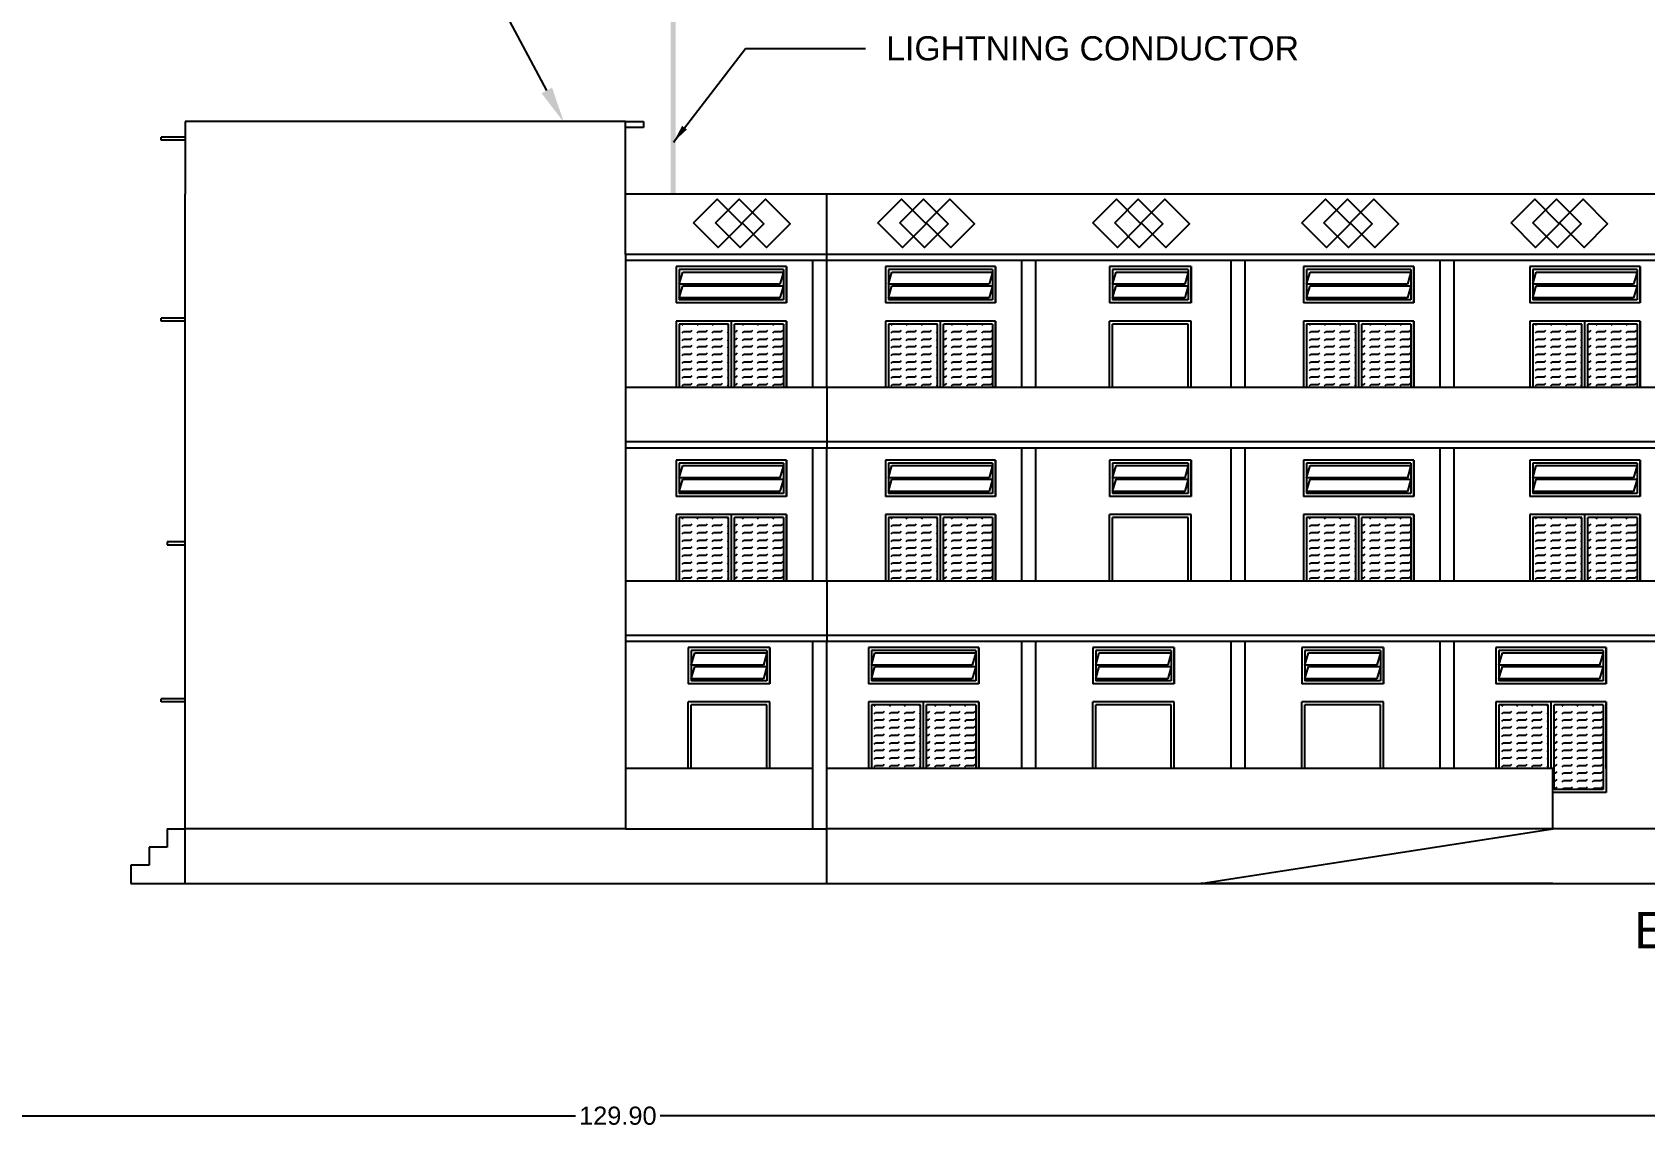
# Model space of a CAD drawing. Header units: metres. Extents: x 729 to 1050, y -308 to -82.
# Drawn here: x 784.84 to 811.51, y -161.33 to -143.21 of the extents above; entities that cross this region are included whole.
import ezdxf
from ezdxf import colors
from ezdxf.entities.mleader import LeaderData, LeaderLine
from ezdxf.math import Vec2, Vec3

# ---------------------------------------------------------------- set-up
doc = ezdxf.new("R2010")
doc.units = ezdxf.units.M
doc.header["$MEASUREMENT"] = 0
doc.layers.add('jo', color=3, linetype='Continuous')
doc.styles.get("Standard").update_dxf_attribs({"font": 'arial.ttf'})
doc.dimstyles.get("Standard").update_dxf_attribs({"dimtxt": 0.3, "dimasz": 0.18, "dimexe": 0.18, "dimexo": 0.0625, "dimgap": 0.09, "dimtad": 0, "dimtoh": 1, "dimzin": 0, "dimdsep": 46, "dimtxsty": 'Standard', "dimblk": 'OBLIQUE', "dimcen": 0.09, "dimse1": 1, "dimse2": 1, "dimclrd": 1, "dimclrt": 3, "dimadec": 0, "dimazin": 0, "dimtfac": 1, "dimtofl": 0, "dimtmove": 0, "dimatfit": 3, "dimfxl": 0, "dimtolj": 1, "dimtzin": 0, "dimarcsym": 0})
pattern_1 = [(0, (761.16783, -228.46246), (0, 0.125), [0.125, -0.125]), (45, (761.29283, -228.46246), (0, 0.125), [0.03125, -0.1142767, 0.03125, -0.1767767])]
pattern_2 = [(0, (750.78783, -228.46246), (0, 0.125), [0.125, -0.125]), (45, (750.91283, -228.46246), (0, 0.125), [0.03125, -0.1142767, 0.03125, -0.1767767])]
pattern_3 = [(0, (751.06783, -222.16246), (0, 0.125), [0.125, -0.125]), (45, (751.19283, -222.16246), (0, 0.125), [0.03125, -0.1142767, 0.03125, -0.1767767])]
pattern_4 = [(0, (757.98783, -222.16246), (0, 0.125), [0.125, -0.125]), (45, (758.11283, -222.16246), (0, 0.125), [0.03125, -0.1142767, 0.03125, -0.1767767])]
pattern_5 = [(0, (761.72783, -222.16246), (0, 0.125), [0.125, -0.125]), (45, (761.85283, -222.16246), (0, 0.125), [0.03125, -0.1142767, 0.03125, -0.1767767])]
pattern_6 = [(0, (751.06783, -225.36246), (0, 0.125), [0.125, -0.125]), (45, (751.19283, -225.36246), (0, 0.125), [0.03125, -0.1142767, 0.03125, -0.1767767])]
pattern_7 = [(0, (757.98783, -225.36246), (0, 0.125), [0.125, -0.125]), (45, (758.11283, -225.36246), (0, 0.125), [0.03125, -0.1142767, 0.03125, -0.1767767])]
pattern_8 = [(0, (761.72783, -225.36246), (0, 0.125), [0.125, -0.125]), (45, (761.85283, -225.36246), (0, 0.125), [0.03125, -0.1142767, 0.03125, -0.1767767])]
pattern_9 = [(0, (747.60783, -225.36246), (0, 0.125), [0.125, -0.125]), (45, (747.73283, -225.36246), (0, 0.125), [0.03125, -0.1142767, 0.03125, -0.1767767])]
pattern_10 = [(0, (747.60783, -222.16246), (0, 0.125), [0.125, -0.125]), (45, (747.73283, -222.16246), (0, 0.125), [0.03125, -0.1142767, 0.03125, -0.1767767])]

# ---------------------------------------------------------------- blocks, each defined once
blk = doc.blocks.new('_Oblique')
at = {"color": 0, "linetype": 'ByBlock', "lineweight": -2}
blk.add_line((-0.5, -0.5), (0.5, 0.5), dxfattribs=at)
blk = doc.blocks.new('*D241')
at = {"color": 1, "lineweight": -2}
for p, q in [((729.574, -161.134), (793.826, -161.134)), ((859.474, -161.134), (795.222, -161.134))]:
    blk.add_line(p, q, dxfattribs=at)
at = {"layer": 'Defpoints', "color": 0}
for p in [(729.574, -159.976), (859.474, -159.976), (729.574, -161.134)]:
    blk.add_point(p, dxfattribs=at)
at = {"color": 1, "lineweight": -2, "xscale": 0.18, "yscale": 0.18, "zscale": 0.18, "rotation": 180}
blk.add_blockref('_Oblique', (729.574, -161.134), dxfattribs=at)
at = {"color": 1, "lineweight": -2, "xscale": 0.18, "yscale": 0.18, "zscale": 0.18}
blk.add_blockref('_Oblique', (859.474, -161.134), dxfattribs=at)
at = {"color": 3, "insert": (794.524, -161.134), "char_height": 0.3, "attachment_point": 5}
blk.add_mtext('\\A1;129.90', dxfattribs=at)

msp = doc.modelspace()

# ---------------------------------------------------------------- hatches: boundary and pattern name
msp.add_hatch(color=7).paths.add_polyline_path([(795.48, -142.566), (795.399, -142.566), (795.399, -145.889), (795.48, -145.889)])
h = msp.add_hatch()
h.set_pattern_fill('FLEX', color=256, scale=0.5, style=0)
h.set_pattern_definition(pattern_10)
h.paths.add_polyline_path([(795.539, -149.089), (796.352, -149.089), (796.352, -148.039), (795.539, -148.039)])
h = msp.add_hatch()
h.set_pattern_fill('FLEX', color=256, scale=0.5, style=0)
h.set_pattern_definition(pattern_10)
h.paths.add_polyline_path([(796.452, -149.089), (797.264, -149.089), (797.264, -148.039), (796.452, -148.039)])
h = msp.add_hatch()
h.set_pattern_fill('FLEX', color=256, scale=0.5, style=0)
h.set_pattern_definition(pattern_3)
h.paths.add_polyline_path([(798.999, -149.089), (799.812, -149.089), (799.812, -148.039), (798.999, -148.039)])
h = msp.add_hatch()
h.set_pattern_fill('FLEX', color=256, scale=0.5, style=0)
h.set_pattern_definition(pattern_3)
h.paths.add_polyline_path([(799.912, -149.089), (800.724, -149.089), (800.724, -148.039), (799.912, -148.039)])
h = msp.add_hatch()
h.set_pattern_fill('FLEX', color=256, scale=0.5, style=0)
h.set_pattern_definition(pattern_4)
h.paths.add_polyline_path([(805.919, -149.089), (806.732, -149.089), (806.732, -148.039), (805.919, -148.039)])
h = msp.add_hatch()
h.set_pattern_fill('FLEX', color=256, scale=0.5, style=0)
h.set_pattern_definition(pattern_4)
h.paths.add_polyline_path([(806.832, -149.089), (807.644, -149.089), (807.644, -148.039), (806.832, -148.039)])
h = msp.add_hatch()
h.set_pattern_fill('FLEX', color=256, scale=0.5, style=0)
h.set_pattern_definition(pattern_5)
h.paths.add_polyline_path([(809.659, -149.089), (810.472, -149.089), (810.472, -148.039), (809.659, -148.039)])
h = msp.add_hatch()
h.set_pattern_fill('FLEX', color=256, scale=0.5, style=0)
h.set_pattern_definition(pattern_5)
h.paths.add_polyline_path([(810.572, -149.089), (811.384, -149.089), (811.384, -148.039), (810.572, -148.039)])
h = msp.add_hatch()
h.set_pattern_fill('FLEX', color=256, scale=0.5, style=0)
h.set_pattern_definition(pattern_9)
h.paths.add_polyline_path([(795.539, -152.289), (796.352, -152.289), (796.352, -151.239), (795.539, -151.239)])
h = msp.add_hatch()
h.set_pattern_fill('FLEX', color=256, scale=0.5, style=0)
h.set_pattern_definition(pattern_9)
h.paths.add_polyline_path([(796.452, -152.289), (797.264, -152.289), (797.264, -151.239), (796.452, -151.239)])
h = msp.add_hatch()
h.set_pattern_fill('FLEX', color=256, scale=0.5, style=0)
h.set_pattern_definition(pattern_6)
h.paths.add_polyline_path([(798.999, -152.289), (799.812, -152.289), (799.812, -151.239), (798.999, -151.239)])
h = msp.add_hatch()
h.set_pattern_fill('FLEX', color=256, scale=0.5, style=0)
h.set_pattern_definition(pattern_6)
h.paths.add_polyline_path([(799.912, -152.289), (800.724, -152.289), (800.724, -151.239), (799.912, -151.239)])
h = msp.add_hatch()
h.set_pattern_fill('FLEX', color=256, scale=0.5, style=0)
h.set_pattern_definition(pattern_7)
h.paths.add_polyline_path([(805.919, -152.289), (806.732, -152.289), (806.732, -151.239), (805.919, -151.239)])
h = msp.add_hatch()
h.set_pattern_fill('FLEX', color=256, scale=0.5, style=0)
h.set_pattern_definition(pattern_7)
h.paths.add_polyline_path([(806.832, -152.289), (807.644, -152.289), (807.644, -151.239), (806.832, -151.239)])
h = msp.add_hatch()
h.set_pattern_fill('FLEX', color=256, scale=0.5, style=0)
h.set_pattern_definition(pattern_8)
h.paths.add_polyline_path([(809.659, -152.289), (810.472, -152.289), (810.472, -151.239), (809.659, -151.239)])
h = msp.add_hatch()
h.set_pattern_fill('FLEX', color=256, scale=0.5, style=0)
h.set_pattern_definition(pattern_8)
h.paths.add_polyline_path([(810.572, -152.289), (811.384, -152.289), (811.384, -151.239), (810.572, -151.239)])
h = msp.add_hatch()
h.set_pattern_fill('FLEX', color=256, scale=0.5, style=0)
h.set_pattern_definition(pattern_2)
h.paths.add_polyline_path([(798.719, -155.389), (799.532, -155.389), (799.532, -154.339), (798.719, -154.339)])
h = msp.add_hatch()
h.set_pattern_fill('FLEX', color=256, scale=0.5, style=0)
h.set_pattern_definition(pattern_2)
h.paths.add_polyline_path([(799.632, -155.389), (800.444, -155.389), (800.444, -154.339), (799.632, -154.339)])
h = msp.add_hatch()
h.set_pattern_fill('FLEX', color=256, scale=0.5, style=0)
h.set_pattern_definition(pattern_1)
h.paths.add_polyline_path([(809.099, -155.389), (809.912, -155.389), (809.912, -154.339), (809.099, -154.339)])
h = msp.add_hatch()
h.set_pattern_fill('FLEX', color=256, scale=0.5, style=0)
h.set_pattern_definition(pattern_1)
h.paths.add_polyline_path([(810.012, -155.389), (810.824, -155.389), (810.824, -154.339), (810.012, -154.339)])
h = msp.add_hatch()
h.set_pattern_fill('FLEX', color=256, scale=0.5, style=0)
h.set_pattern_definition(pattern_1)
h.paths.add_polyline_path([(810.824, -155.739), (810.824, -154.339), (810.012, -154.339), (810.012, -155.739)])

# ---------------------------------------------------------------- linework, layer by layer
for p, q in [((794.649, -144.689), (787.369, -144.689)), ((787.369, -144.689), (787.369, -145.889)), ((794.649, -146.889), (794.649, -144.689)), ((794.649, -144.689), (794.949, -144.689)), ((794.949, -144.789), (794.649, -144.789)), ((794.949, -144.689), (794.949, -144.789)), ((787.369, -144.949), (786.969, -144.949)), ((786.969, -144.999), (786.969, -144.949)), ((787.369, -144.999), (786.969, -144.999)), ((787.369, -157.289), (787.369, -145.889)), ((830.569, -145.889), (794.649, -145.889)), ((797.979, -146.989), (797.979, -145.889)), ((830.569, -146.889), (794.649, -146.889)), ((794.649, -146.889), (794.649, -153.289)), ((830.569, -146.989), (794.649, -146.989)), ((797.314, -147.089), (795.489, -147.089)), ((795.489, -147.089), (795.489, -147.689)), ((797.314, -147.089), (795.489, -147.089)), ((795.489, -147.089), (795.489, -147.689)), ((797.314, -147.089), (795.489, -147.089)), ((797.314, -147.089), (795.514, -147.089)), ((795.539, -147.139), (795.539, -147.639)), ((797.264, -147.139), (795.539, -147.139)), ((795.539, -147.38), (795.598, -147.178)), ((795.598, -147.178), (797.264, -147.178)), ((797.264, -147.139), (796.452, -147.139)), ((797.264, -147.178), (797.206, -147.38)), ((797.264, -147.139), (797.264, -147.639)), ((797.314, -147.689), (797.314, -147.089)), ((797.314, -147.689), (797.314, -147.089)), ((797.314, -147.089), (797.314, -147.689)), ((797.314, -147.089), (797.314, -147.689)), ((797.749, -149.089), (797.749, -146.989)), ((797.979, -149.089), (797.979, -146.989)), ((800.774, -147.089), (798.949, -147.089)), ((798.949, -147.089), (798.949, -147.689)), ((800.774, -147.089), (798.949, -147.089)), ((798.949, -147.089), (798.949, -147.689)), ((800.774, -147.089), (798.949, -147.089)), ((800.774, -147.089), (798.974, -147.089)), ((798.999, -147.139), (798.999, -147.639)), ((800.724, -147.139), (798.999, -147.139)), ((798.999, -147.38), (799.058, -147.178)), ((799.058, -147.178), (800.724, -147.178)), ((800.724, -147.139), (799.912, -147.139)), ((800.724, -147.178), (800.666, -147.38)), ((800.724, -147.139), (800.724, -147.639)), ((800.774, -147.689), (800.774, -147.089)), ((800.774, -147.689), (800.774, -147.089)), ((800.774, -147.089), (800.774, -147.689)), ((800.774, -147.089), (800.774, -147.689)), ((801.209, -149.089), (801.209, -146.989)), ((801.439, -149.089), (801.439, -146.989)), ((804.009, -147.089), (802.659, -147.089)), ((804.009, -147.089), (802.659, -147.089)), ((802.659, -147.089), (802.659, -147.689)), ((804.009, -147.089), (802.659, -147.089)), ((802.659, -147.089), (802.659, -147.689)), ((804.009, -147.089), (802.659, -147.089)), ((802.709, -147.139), (802.709, -147.639)), ((803.959, -147.139), (802.709, -147.139)), ((802.709, -147.38), (802.768, -147.178)), ((802.768, -147.178), (803.959, -147.178)), ((803.959, -147.139), (803.147, -147.139)), ((803.959, -147.178), (803.901, -147.38)), ((803.959, -147.139), (803.959, -147.639)), ((804.009, -147.689), (804.009, -147.089)), ((804.009, -147.689), (804.009, -147.089)), ((804.009, -147.089), (804.009, -147.689)), ((804.009, -147.089), (804.009, -147.689)), ((804.669, -149.089), (804.669, -146.989)), ((804.899, -149.089), (804.899, -146.989)), ((807.694, -147.089), (805.869, -147.089)), ((805.869, -147.089), (805.869, -147.689)), ((807.694, -147.089), (805.869, -147.089)), ((805.869, -147.089), (805.869, -147.689)), ((807.694, -147.089), (805.869, -147.089)), ((807.694, -147.089), (805.894, -147.089)), ((805.919, -147.139), (805.919, -147.639)), ((807.644, -147.139), (805.919, -147.139)), ((805.919, -147.38), (805.978, -147.178)), ((805.978, -147.178), (807.644, -147.178)), ((807.644, -147.139), (806.832, -147.139)), ((807.644, -147.178), (807.586, -147.38)), ((807.644, -147.139), (807.644, -147.639)), ((807.694, -147.689), (807.694, -147.089)), ((807.694, -147.689), (807.694, -147.089)), ((807.694, -147.089), (807.694, -147.689)), ((807.694, -147.089), (807.694, -147.689)), ((808.129, -149.089), (808.129, -146.989)), ((808.359, -149.089), (808.359, -146.989)), ((811.434, -147.089), (809.609, -147.089)), ((809.609, -147.089), (809.609, -147.689)), ((811.434, -147.089), (809.609, -147.089)), ((809.609, -147.089), (809.609, -147.689)), ((811.434, -147.089), (809.609, -147.089)), ((811.434, -147.089), (809.634, -147.089)), ((809.659, -147.139), (809.659, -147.639)), ((811.384, -147.139), (809.659, -147.139)), ((809.659, -147.38), (809.718, -147.178)), ((809.718, -147.178), (811.384, -147.178)), ((811.384, -147.139), (810.572, -147.139)), ((811.384, -147.178), (811.326, -147.38)), ((811.384, -147.139), (811.384, -147.639)), ((811.434, -147.689), (811.434, -147.089)), ((811.434, -147.689), (811.434, -147.089)), ((811.434, -147.089), (811.434, -147.689)), ((811.434, -147.089), (811.434, -147.689)), ((797.206, -147.38), (795.539, -147.38)), ((795.539, -147.606), (795.598, -147.404)), ((795.598, -147.404), (797.264, -147.404)), ((797.264, -147.404), (797.206, -147.606)), ((800.666, -147.38), (798.999, -147.38)), ((798.999, -147.606), (799.058, -147.404)), ((799.058, -147.404), (800.724, -147.404)), ((800.724, -147.404), (800.666, -147.606)), ((803.901, -147.38), (802.709, -147.38)), ((802.709, -147.606), (802.768, -147.404)), ((802.768, -147.404), (803.959, -147.404)), ((803.959, -147.404), (803.901, -147.606)), ((807.586, -147.38), (805.919, -147.38)), ((805.919, -147.606), (805.978, -147.404)), ((805.978, -147.404), (807.644, -147.404)), ((807.644, -147.404), (807.586, -147.606)), ((811.326, -147.38), (809.659, -147.38)), ((809.659, -147.606), (809.718, -147.404)), ((809.718, -147.404), (811.384, -147.404)), ((811.384, -147.404), (811.326, -147.606)), ((797.314, -147.689), (795.489, -147.689)), ((797.206, -147.606), (795.539, -147.606)), ((797.264, -147.639), (795.539, -147.639)), ((800.774, -147.689), (798.949, -147.689)), ((800.666, -147.606), (798.999, -147.606)), ((800.724, -147.639), (798.999, -147.639)), ((804.009, -147.689), (802.659, -147.689)), ((803.901, -147.606), (802.709, -147.606)), ((803.959, -147.639), (802.709, -147.639)), ((807.694, -147.689), (805.869, -147.689)), ((807.586, -147.606), (805.919, -147.606)), ((807.644, -147.639), (805.919, -147.639)), ((811.434, -147.689), (809.609, -147.689)), ((811.326, -147.606), (809.659, -147.606)), ((811.384, -147.639), (809.659, -147.639)), ((787.369, -147.939), (786.969, -147.939)), ((786.969, -147.989), (786.969, -147.939)), ((787.369, -147.989), (786.969, -147.989)), ((795.489, -147.989), (795.489, -149.089)), ((797.314, -147.989), (795.489, -147.989)), ((795.489, -147.989), (795.489, -149.089)), ((797.314, -147.989), (795.489, -147.989)), ((797.314, -147.989), (795.514, -147.989)), ((795.539, -148.039), (795.539, -149.089)), ((796.352, -148.039), (795.539, -148.039)), ((796.352, -149.089), (796.352, -148.039)), ((796.402, -149.089), (796.402, -147.989)), ((797.264, -148.039), (796.452, -148.039)), ((796.452, -149.089), (796.452, -148.039)), ((797.264, -148.039), (797.264, -149.089)), ((797.314, -149.089), (797.314, -147.989)), ((797.314, -147.989), (797.314, -149.089)), ((797.314, -147.989), (797.314, -149.089)), ((798.949, -147.989), (798.949, -149.089)), ((800.774, -147.989), (798.949, -147.989)), ((798.949, -147.989), (798.949, -149.089)), ((800.774, -147.989), (798.949, -147.989)), ((800.774, -147.989), (798.974, -147.989)), ((798.999, -148.039), (798.999, -149.089)), ((799.812, -148.039), (798.999, -148.039)), ((799.812, -149.089), (799.812, -148.039)), ((799.862, -149.089), (799.862, -147.989)), ((800.724, -148.039), (799.912, -148.039)), ((799.912, -149.089), (799.912, -148.039)), ((800.724, -148.039), (800.724, -149.089)), ((800.774, -149.089), (800.774, -147.989)), ((800.774, -147.989), (800.774, -149.089)), ((800.774, -147.989), (800.774, -149.089)), ((802.659, -149.089), (802.659, -147.989)), ((804.009, -147.989), (802.659, -147.989)), ((802.709, -149.089), (802.709, -148.039)), ((803.959, -148.039), (802.709, -148.039)), ((803.959, -149.089), (803.959, -148.039)), ((804.009, -149.089), (804.009, -147.989)), ((805.869, -147.989), (805.869, -149.089)), ((807.694, -147.989), (805.869, -147.989)), ((805.869, -147.989), (805.869, -149.089)), ((807.694, -147.989), (805.869, -147.989)), ((807.694, -147.989), (805.894, -147.989)), ((805.919, -148.039), (805.919, -149.089)), ((806.732, -148.039), (805.919, -148.039)), ((806.732, -149.089), (806.732, -148.039)), ((806.782, -149.089), (806.782, -147.989)), ((807.644, -148.039), (806.832, -148.039)), ((806.832, -149.089), (806.832, -148.039)), ((807.644, -148.039), (807.644, -149.089)), ((807.694, -149.089), (807.694, -147.989)), ((807.694, -147.989), (807.694, -149.089)), ((807.694, -147.989), (807.694, -149.089)), ((809.609, -147.989), (809.609, -149.089)), ((811.434, -147.989), (809.609, -147.989)), ((809.609, -147.989), (809.609, -149.089)), ((811.434, -147.989), (809.609, -147.989)), ((811.434, -147.989), (809.634, -147.989)), ((809.659, -148.039), (809.659, -149.089)), ((810.472, -148.039), (809.659, -148.039)), ((810.472, -149.089), (810.472, -148.039)), ((810.522, -149.089), (810.522, -147.989)), ((811.384, -148.039), (810.572, -148.039)), ((810.572, -149.089), (810.572, -148.039)), ((811.384, -148.039), (811.384, -149.089)), ((811.434, -149.089), (811.434, -147.989)), ((811.434, -147.989), (811.434, -149.089)), ((811.434, -147.989), (811.434, -149.089)), ((830.569, -149.089), (794.649, -149.089)), ((797.979, -149.089), (797.979, -150.089)), ((830.569, -149.989), (794.649, -149.989)), ((830.569, -150.089), (794.649, -150.089)), ((797.749, -152.289), (797.749, -150.089)), ((797.979, -152.289), (797.979, -150.089)), ((801.209, -152.289), (801.209, -150.089)), ((801.439, -152.289), (801.439, -150.089)), ((804.669, -152.289), (804.669, -150.089)), ((804.899, -152.289), (804.899, -150.089)), ((808.129, -152.289), (808.129, -150.089)), ((808.359, -152.289), (808.359, -150.089)), ((797.314, -150.289), (795.489, -150.289)), ((795.489, -150.289), (795.489, -150.889)), ((797.314, -150.289), (795.489, -150.289)), ((795.489, -150.289), (795.489, -150.889)), ((797.314, -150.289), (795.489, -150.289)), ((797.314, -150.289), (795.514, -150.289)), ((795.539, -150.339), (795.539, -150.839)), ((797.264, -150.339), (795.539, -150.339)), ((795.539, -150.58), (795.598, -150.378)), ((795.598, -150.378), (797.264, -150.378)), ((797.264, -150.339), (796.452, -150.339)), ((797.264, -150.378), (797.206, -150.58)), ((797.264, -150.339), (797.264, -150.839)), ((797.314, -150.889), (797.314, -150.289)), ((797.314, -150.889), (797.314, -150.289)), ((797.314, -150.289), (797.314, -150.889)), ((797.314, -150.289), (797.314, -150.889)), ((800.774, -150.289), (798.949, -150.289)), ((798.949, -150.289), (798.949, -150.889)), ((800.774, -150.289), (798.949, -150.289)), ((798.949, -150.289), (798.949, -150.889)), ((800.774, -150.289), (798.949, -150.289)), ((800.774, -150.289), (798.974, -150.289)), ((798.999, -150.339), (798.999, -150.839)), ((800.724, -150.339), (798.999, -150.339)), ((798.999, -150.58), (799.058, -150.378)), ((799.058, -150.378), (800.724, -150.378)), ((800.724, -150.339), (799.912, -150.339)), ((800.724, -150.378), (800.666, -150.58)), ((800.724, -150.339), (800.724, -150.839)), ((800.774, -150.889), (800.774, -150.289)), ((800.774, -150.889), (800.774, -150.289)), ((800.774, -150.289), (800.774, -150.889)), ((800.774, -150.289), (800.774, -150.889)), ((804.009, -150.289), (802.659, -150.289)), ((804.009, -150.289), (802.659, -150.289)), ((802.659, -150.289), (802.659, -150.889)), ((804.009, -150.289), (802.659, -150.289)), ((802.659, -150.289), (802.659, -150.889)), ((804.009, -150.289), (802.659, -150.289)), ((802.709, -150.339), (802.709, -150.839)), ((803.959, -150.339), (802.709, -150.339)), ((802.709, -150.58), (802.768, -150.378)), ((802.768, -150.378), (803.959, -150.378)), ((803.959, -150.339), (803.147, -150.339)), ((803.959, -150.378), (803.901, -150.58)), ((803.959, -150.339), (803.959, -150.839)), ((804.009, -150.889), (804.009, -150.289)), ((804.009, -150.889), (804.009, -150.289)), ((804.009, -150.289), (804.009, -150.889)), ((804.009, -150.289), (804.009, -150.889)), ((807.694, -150.289), (805.869, -150.289)), ((805.869, -150.289), (805.869, -150.889)), ((807.694, -150.289), (805.869, -150.289)), ((805.869, -150.289), (805.869, -150.889)), ((807.694, -150.289), (805.869, -150.289)), ((807.694, -150.289), (805.894, -150.289)), ((805.919, -150.339), (805.919, -150.839)), ((807.644, -150.339), (805.919, -150.339)), ((805.919, -150.58), (805.978, -150.378)), ((805.978, -150.378), (807.644, -150.378)), ((807.644, -150.339), (806.832, -150.339)), ((807.644, -150.378), (807.586, -150.58)), ((807.644, -150.339), (807.644, -150.839)), ((807.694, -150.889), (807.694, -150.289)), ((807.694, -150.889), (807.694, -150.289)), ((807.694, -150.289), (807.694, -150.889)), ((807.694, -150.289), (807.694, -150.889)), ((811.434, -150.289), (809.609, -150.289)), ((809.609, -150.289), (809.609, -150.889)), ((811.434, -150.289), (809.609, -150.289)), ((809.609, -150.289), (809.609, -150.889)), ((811.434, -150.289), (809.609, -150.289)), ((811.434, -150.289), (809.634, -150.289)), ((809.659, -150.339), (809.659, -150.839)), ((811.384, -150.339), (809.659, -150.339)), ((809.659, -150.58), (809.718, -150.378)), ((809.718, -150.378), (811.384, -150.378)), ((811.384, -150.339), (810.572, -150.339)), ((811.384, -150.378), (811.326, -150.58)), ((811.384, -150.339), (811.384, -150.839)), ((811.434, -150.889), (811.434, -150.289)), ((811.434, -150.889), (811.434, -150.289)), ((811.434, -150.289), (811.434, -150.889)), ((811.434, -150.289), (811.434, -150.889)), ((797.206, -150.58), (795.539, -150.58)), ((795.539, -150.806), (795.598, -150.604)), ((795.598, -150.604), (797.264, -150.604)), ((797.264, -150.604), (797.206, -150.806)), ((800.666, -150.58), (798.999, -150.58)), ((798.999, -150.806), (799.058, -150.604)), ((799.058, -150.604), (800.724, -150.604)), ((800.724, -150.604), (800.666, -150.806)), ((803.901, -150.58), (802.709, -150.58)), ((802.709, -150.806), (802.768, -150.604)), ((802.768, -150.604), (803.959, -150.604)), ((803.959, -150.604), (803.901, -150.806)), ((807.586, -150.58), (805.919, -150.58)), ((805.919, -150.806), (805.978, -150.604)), ((805.978, -150.604), (807.644, -150.604)), ((807.644, -150.604), (807.586, -150.806)), ((811.326, -150.58), (809.659, -150.58)), ((809.659, -150.806), (809.718, -150.604)), ((809.718, -150.604), (811.384, -150.604)), ((811.384, -150.604), (811.326, -150.806)), ((797.314, -150.889), (795.489, -150.889)), ((797.206, -150.806), (795.539, -150.806)), ((797.264, -150.839), (795.539, -150.839)), ((800.774, -150.889), (798.949, -150.889)), ((800.666, -150.806), (798.999, -150.806)), ((800.724, -150.839), (798.999, -150.839)), ((804.009, -150.889), (802.659, -150.889)), ((803.901, -150.806), (802.709, -150.806)), ((803.959, -150.839), (802.709, -150.839)), ((807.694, -150.889), (805.869, -150.889)), ((807.586, -150.806), (805.919, -150.806)), ((807.644, -150.839), (805.919, -150.839)), ((811.434, -150.889), (809.609, -150.889)), ((811.326, -150.806), (809.659, -150.806)), ((811.384, -150.839), (809.659, -150.839)), ((795.489, -151.189), (795.489, -152.289)), ((797.314, -151.189), (795.489, -151.189)), ((795.489, -151.189), (795.489, -152.289)), ((797.314, -151.189), (795.489, -151.189)), ((797.314, -151.189), (795.514, -151.189)), ((795.539, -151.239), (795.539, -152.289)), ((796.352, -151.239), (795.539, -151.239)), ((796.352, -152.289), (796.352, -151.239)), ((796.402, -152.289), (796.402, -151.189)), ((797.264, -151.239), (796.452, -151.239)), ((796.452, -152.289), (796.452, -151.239)), ((797.264, -151.239), (797.264, -152.289)), ((797.314, -152.289), (797.314, -151.189)), ((797.314, -151.189), (797.314, -152.289)), ((797.314, -151.189), (797.314, -152.289)), ((798.949, -151.189), (798.949, -152.289)), ((800.774, -151.189), (798.949, -151.189)), ((798.949, -151.189), (798.949, -152.289)), ((800.774, -151.189), (798.949, -151.189)), ((800.774, -151.189), (798.974, -151.189)), ((798.999, -151.239), (798.999, -152.289)), ((799.812, -151.239), (798.999, -151.239)), ((799.812, -152.289), (799.812, -151.239)), ((799.862, -152.289), (799.862, -151.189)), ((800.724, -151.239), (799.912, -151.239)), ((799.912, -152.289), (799.912, -151.239)), ((800.724, -151.239), (800.724, -152.289)), ((800.774, -152.289), (800.774, -151.189)), ((800.774, -151.189), (800.774, -152.289)), ((800.774, -151.189), (800.774, -152.289)), ((802.659, -152.289), (802.659, -151.189)), ((804.009, -151.189), (802.659, -151.189)), ((802.709, -152.289), (802.709, -151.239)), ((803.959, -151.239), (802.709, -151.239)), ((803.959, -152.289), (803.959, -151.239)), ((804.009, -152.289), (804.009, -151.189)), ((805.869, -151.189), (805.869, -152.289)), ((807.694, -151.189), (805.869, -151.189)), ((805.869, -151.189), (805.869, -152.289)), ((807.694, -151.189), (805.869, -151.189)), ((807.694, -151.189), (805.894, -151.189)), ((805.919, -151.239), (805.919, -152.289)), ((806.732, -151.239), (805.919, -151.239)), ((806.732, -152.289), (806.732, -151.239)), ((806.782, -152.289), (806.782, -151.189)), ((807.644, -151.239), (806.832, -151.239)), ((806.832, -152.289), (806.832, -151.239)), ((807.644, -151.239), (807.644, -152.289)), ((807.694, -152.289), (807.694, -151.189)), ((807.694, -151.189), (807.694, -152.289)), ((807.694, -151.189), (807.694, -152.289)), ((809.609, -151.189), (809.609, -152.289)), ((811.434, -151.189), (809.609, -151.189)), ((809.609, -151.189), (809.609, -152.289)), ((811.434, -151.189), (809.609, -151.189)), ((811.434, -151.189), (809.634, -151.189)), ((809.659, -151.239), (809.659, -152.289)), ((810.472, -151.239), (809.659, -151.239)), ((810.472, -152.289), (810.472, -151.239)), ((810.522, -152.289), (810.522, -151.189)), ((811.384, -151.239), (810.572, -151.239)), ((810.572, -152.289), (810.572, -151.239)), ((811.384, -151.239), (811.384, -152.289)), ((811.434, -152.289), (811.434, -151.189)), ((811.434, -151.189), (811.434, -152.289)), ((811.434, -151.189), (811.434, -152.289)), ((787.369, -151.639), (787.069, -151.639)), ((787.069, -151.639), (787.069, -151.689)), ((787.069, -151.689), (787.369, -151.689)), ((830.569, -152.289), (794.649, -152.289)), ((797.979, -152.289), (797.979, -153.289)), ((830.569, -153.189), (794.649, -153.189)), ((830.569, -153.289), (794.649, -153.289)), ((794.649, -153.289), (794.649, -156.389)), ((797.749, -156.389), (797.749, -153.289)), ((797.979, -157.289), (797.979, -153.289)), ((801.209, -155.389), (801.209, -153.289)), ((801.439, -155.389), (801.439, -153.289)), ((804.669, -155.389), (804.669, -153.289)), ((804.899, -155.389), (804.899, -153.289)), ((808.129, -155.389), (808.129, -153.289)), ((808.359, -155.389), (808.359, -153.289)), ((797.039, -153.389), (795.689, -153.389)), ((797.039, -153.389), (795.689, -153.389)), ((795.689, -153.389), (795.689, -153.989)), ((797.039, -153.389), (795.689, -153.389)), ((795.689, -153.389), (795.689, -153.989)), ((797.039, -153.389), (795.689, -153.389)), ((795.739, -153.439), (795.739, -153.939)), ((796.989, -153.439), (795.739, -153.439)), ((795.739, -153.68), (795.798, -153.478)), ((795.798, -153.478), (796.989, -153.478)), ((796.989, -153.439), (796.177, -153.439)), ((796.989, -153.478), (796.931, -153.68)), ((796.989, -153.439), (796.989, -153.939)), ((797.039, -153.989), (797.039, -153.389)), ((797.039, -153.989), (797.039, -153.389)), ((797.039, -153.389), (797.039, -153.989)), ((797.039, -153.389), (797.039, -153.989)), ((800.494, -153.389), (798.669, -153.389)), ((798.669, -153.389), (798.669, -153.989)), ((800.494, -153.389), (798.669, -153.389)), ((798.669, -153.389), (798.669, -153.989)), ((800.494, -153.389), (798.669, -153.389)), ((800.494, -153.389), (798.694, -153.389)), ((798.719, -153.439), (798.719, -153.939)), ((800.444, -153.439), (798.719, -153.439)), ((798.719, -153.68), (798.778, -153.478)), ((798.778, -153.478), (800.444, -153.478)), ((800.444, -153.439), (799.632, -153.439)), ((800.444, -153.478), (800.386, -153.68)), ((800.444, -153.439), (800.444, -153.939)), ((800.494, -153.989), (800.494, -153.389)), ((800.494, -153.989), (800.494, -153.389)), ((800.494, -153.389), (800.494, -153.989)), ((800.494, -153.389), (800.494, -153.989)), ((803.729, -153.389), (802.379, -153.389)), ((803.729, -153.389), (802.379, -153.389)), ((802.379, -153.389), (802.379, -153.989)), ((803.729, -153.389), (802.379, -153.389)), ((802.379, -153.389), (802.379, -153.989)), ((803.729, -153.389), (802.379, -153.389)), ((802.429, -153.439), (802.429, -153.939)), ((803.679, -153.439), (802.429, -153.439)), ((802.429, -153.68), (802.488, -153.478)), ((802.488, -153.478), (803.679, -153.478)), ((803.679, -153.439), (802.867, -153.439)), ((803.679, -153.478), (803.621, -153.68)), ((803.679, -153.439), (803.679, -153.939)), ((803.729, -153.989), (803.729, -153.389)), ((803.729, -153.989), (803.729, -153.389)), ((803.729, -153.389), (803.729, -153.989)), ((803.729, -153.389), (803.729, -153.989)), ((807.189, -153.389), (805.839, -153.389)), ((807.189, -153.389), (805.839, -153.389)), ((805.839, -153.389), (805.839, -153.989)), ((807.189, -153.389), (805.839, -153.389)), ((805.839, -153.389), (805.839, -153.989)), ((807.189, -153.389), (805.839, -153.389)), ((805.889, -153.439), (805.889, -153.939)), ((807.139, -153.439), (805.889, -153.439)), ((805.889, -153.68), (805.948, -153.478)), ((805.948, -153.478), (807.139, -153.478)), ((807.139, -153.439), (806.327, -153.439)), ((807.139, -153.478), (807.081, -153.68)), ((807.139, -153.439), (807.139, -153.939)), ((807.189, -153.989), (807.189, -153.389)), ((807.189, -153.989), (807.189, -153.389)), ((807.189, -153.389), (807.189, -153.989)), ((807.189, -153.389), (807.189, -153.989)), ((810.874, -153.389), (809.049, -153.389)), ((809.049, -153.389), (809.049, -153.989)), ((810.874, -153.389), (809.049, -153.389)), ((809.049, -153.389), (809.049, -153.989)), ((810.874, -153.389), (809.049, -153.389)), ((810.874, -153.389), (809.074, -153.389)), ((809.099, -153.439), (809.099, -153.939)), ((810.824, -153.439), (809.099, -153.439)), ((809.099, -153.68), (809.158, -153.478)), ((809.158, -153.478), (810.824, -153.478)), ((810.824, -153.439), (810.012, -153.439)), ((810.824, -153.478), (810.766, -153.68)), ((810.824, -153.439), (810.824, -153.939)), ((810.874, -153.989), (810.874, -153.389)), ((810.874, -153.989), (810.874, -153.389)), ((810.874, -153.389), (810.874, -153.989)), ((810.874, -153.389), (810.874, -153.989)), ((796.931, -153.68), (795.739, -153.68)), ((795.739, -153.906), (795.798, -153.704)), ((796.931, -153.906), (795.739, -153.906)), ((795.798, -153.704), (796.989, -153.704)), ((796.989, -153.704), (796.931, -153.906)), ((800.386, -153.68), (798.719, -153.68)), ((798.719, -153.906), (798.778, -153.704)), ((800.386, -153.906), (798.719, -153.906)), ((798.778, -153.704), (800.444, -153.704)), ((800.444, -153.704), (800.386, -153.906)), ((803.621, -153.68), (802.429, -153.68)), ((802.429, -153.906), (802.488, -153.704)), ((803.621, -153.906), (802.429, -153.906)), ((802.488, -153.704), (803.679, -153.704)), ((803.679, -153.704), (803.621, -153.906)), ((807.081, -153.68), (805.889, -153.68)), ((805.889, -153.906), (805.948, -153.704)), ((807.081, -153.906), (805.889, -153.906)), ((805.948, -153.704), (807.139, -153.704)), ((807.139, -153.704), (807.081, -153.906)), ((810.766, -153.68), (809.099, -153.68)), ((809.099, -153.906), (809.158, -153.704)), ((810.766, -153.906), (809.099, -153.906)), ((809.158, -153.704), (810.824, -153.704)), ((810.824, -153.704), (810.766, -153.906)), ((797.039, -153.989), (795.689, -153.989)), ((796.989, -153.939), (795.739, -153.939)), ((800.494, -153.989), (798.669, -153.989)), ((800.444, -153.939), (798.719, -153.939)), ((803.729, -153.989), (802.379, -153.989)), ((803.679, -153.939), (802.429, -153.939)), ((807.189, -153.989), (805.839, -153.989)), ((807.139, -153.939), (805.889, -153.939)), ((810.874, -153.989), (809.049, -153.989)), ((810.824, -153.939), (809.099, -153.939)), ((787.369, -154.239), (786.969, -154.239)), ((786.969, -154.289), (786.969, -154.239)), ((787.369, -154.289), (786.969, -154.289)), ((795.689, -155.389), (795.689, -154.289)), ((797.039, -154.289), (795.689, -154.289)), ((795.689, -155.389), (795.689, -154.289)), ((797.039, -154.289), (795.689, -154.289)), ((795.739, -155.389), (795.739, -154.339)), ((796.989, -154.339), (795.739, -154.339)), ((796.989, -155.389), (796.989, -154.339)), ((797.039, -155.389), (797.039, -154.289)), ((797.039, -155.389), (797.039, -154.289)), ((798.669, -154.289), (798.669, -155.389)), ((800.494, -154.289), (798.669, -154.289)), ((798.669, -154.289), (798.669, -155.389)), ((800.494, -154.289), (798.669, -154.289)), ((800.494, -154.289), (798.694, -154.289)), ((798.719, -154.339), (798.719, -155.389)), ((799.532, -154.339), (798.719, -154.339)), ((799.532, -155.389), (799.532, -154.339)), ((799.582, -155.389), (799.582, -154.289)), ((800.444, -154.339), (799.632, -154.339)), ((799.632, -155.389), (799.632, -154.339)), ((800.444, -154.339), (800.444, -155.389)), ((800.494, -155.389), (800.494, -154.289)), ((800.494, -154.289), (800.494, -155.389)), ((800.494, -154.289), (800.494, -155.389)), ((802.379, -155.389), (802.379, -154.289)), ((803.729, -154.289), (802.379, -154.289)), ((802.379, -155.389), (802.379, -154.289)), ((803.729, -154.289), (802.379, -154.289)), ((802.429, -155.389), (802.429, -154.339)), ((803.679, -154.339), (802.429, -154.339)), ((803.679, -155.389), (803.679, -154.339)), ((803.729, -155.389), (803.729, -154.289)), ((803.729, -155.389), (803.729, -154.289)), ((805.839, -155.389), (805.839, -154.289)), ((807.189, -154.289), (805.839, -154.289)), ((805.839, -155.389), (805.839, -154.289)), ((807.189, -154.289), (805.839, -154.289)), ((805.889, -155.389), (805.889, -154.339)), ((807.139, -154.339), (805.889, -154.339)), ((807.139, -155.389), (807.139, -154.339)), ((807.189, -155.389), (807.189, -154.289)), ((807.189, -155.389), (807.189, -154.289)), ((809.049, -154.289), (809.049, -155.389)), ((810.874, -154.289), (809.049, -154.289)), ((809.049, -154.289), (809.049, -155.389)), ((810.874, -154.289), (809.049, -154.289)), ((810.874, -154.289), (809.049, -154.289)), ((810.874, -154.289), (809.049, -154.289)), ((810.874, -154.289), (809.074, -154.289)), ((809.099, -154.339), (809.099, -155.389)), ((809.912, -154.339), (809.099, -154.339)), ((809.912, -155.389), (809.912, -154.339)), ((809.962, -155.389), (809.962, -154.289)), ((810.824, -154.339), (810.012, -154.339)), ((810.012, -155.389), (810.012, -154.339)), ((810.824, -154.339), (810.012, -154.339)), ((810.012, -155.739), (810.012, -154.339)), ((810.824, -154.339), (810.824, -155.389)), ((810.824, -154.339), (810.824, -155.739)), ((810.874, -155.389), (810.874, -154.289)), ((810.874, -154.289), (810.874, -155.389)), ((810.874, -154.289), (810.874, -155.389)), ((810.874, -154.289), (810.874, -155.789)), ((810.874, -154.289), (810.874, -155.789)), ((797.749, -155.389), (794.649, -155.389)), ((809.989, -155.389), (797.979, -155.389)), ((809.989, -156.389), (809.989, -155.389)), ((810.824, -155.739), (810.012, -155.739)), ((810.874, -155.789), (809.989, -155.789)), ((810.874, -155.789), (809.989, -155.789)), ((787.069, -156.389), (787.069, -156.689)), ((787.069, -156.389), (787.369, -156.389)), ((794.649, -156.389), (787.369, -156.389)), ((794.649, -156.389), (797.979, -156.389)), ((830.569, -156.389), (797.979, -156.389)), ((804.169, -157.289), (809.989, -156.389)), ((787.069, -156.689), (786.769, -156.689)), ((786.769, -156.689), (786.769, -156.989)), ((786.769, -156.989), (786.469, -156.989)), ((786.469, -156.989), (786.469, -157.289)), ((786.469, -157.289), (837.399, -157.289)), ((809.989, -157.289), (804.169, -157.289))]:
    msp.add_line(p, q)
for points in [[(795.778, -146.367), (796.169, -145.976), (796.575, -146.383), (796.185, -146.774)], [(796.141, -146.367), (796.531, -145.976), (796.938, -146.383), (796.547, -146.774)], [(796.578, -146.367), (796.969, -145.976), (797.376, -146.383), (796.985, -146.774)], [(798.827, -146.367), (799.217, -145.976), (799.624, -146.383), (799.233, -146.774)], [(799.189, -146.367), (799.58, -145.976), (799.987, -146.383), (799.596, -146.774)], [(799.627, -146.367), (800.018, -145.976), (800.424, -146.383), (800.033, -146.774)], [(802.381, -146.367), (802.771, -145.976), (803.178, -146.383), (802.787, -146.774)], [(802.743, -146.367), (803.134, -145.976), (803.541, -146.383), (803.15, -146.774)], [(803.181, -146.367), (803.572, -145.976), (803.978, -146.383), (803.588, -146.774)], [(805.841, -146.367), (806.231, -145.976), (806.638, -146.383), (806.247, -146.774)], [(806.203, -146.367), (806.594, -145.976), (807.001, -146.383), (806.61, -146.774)], [(806.641, -146.367), (807.032, -145.976), (807.438, -146.383), (807.048, -146.774)], [(809.301, -146.367), (809.691, -145.976), (810.098, -146.383), (809.707, -146.774)], [(809.663, -146.367), (810.054, -145.976), (810.461, -146.383), (810.07, -146.774)], [(810.101, -146.367), (810.492, -145.976), (810.898, -146.383), (810.508, -146.774)]]:
    msp.add_lwpolyline(points, close=True)

# ---------------------------------------------------------------- texts
msp.add_text('LIGHTNING CONDUCTOR', height=0.4).set_placement((798.964, -143.678))
at = {"lineweight": 20, "insert": (811.336, -157.762), "char_height": 0.6, "width": 256.14122, "attachment_point": 1}
msp.add_mtext('ELEVATION', dxfattribs=at)

# ---------------------------------------------------------------- dimensions: what is measured, and where the dimension line sits
at = {"color": 161}
dim = msp.add_linear_dim(base=(729.574, -161.134), p1=(859.474, -159.976), p2=(729.574, -159.976), dimstyle='Standard', dxfattribs=at)
dim.commit()
dim.dimension.update_dxf_attribs({"geometry": '*D241', "text_midpoint": (794.524, -161.134)})

# ---------------------------------------------------------------- leaders
ml = msp.add_multileader_mtext('Standard')
ml.set_content('', color=256)
ml.set_leader_properties()
ml.build(insert=Vec2(0, 0))
ml.multileader.update_dxf_attribs({"dogleg_length": 0.36, "arrow_head_size": 0.6})
ctx = ml.context
ctx.base_point, ctx.char_height, ctx.arrow_head_size, ctx.landing_gap_size, ctx.plane_origin = Vec3(790.793, -142.866), 0.18, 0.6, 0.09, Vec3(793.632, -151.805)
ctx.text_align_type = 2
notes = []
notes.append((ctx, [(1, (1, 1, 0), (792.65, -142.866), (-1, 0), 1.677, [(0, [(793.632, -144.705)], 0, [])])]))
ctx.mtext.insert, ctx.mtext.alignment, ctx.mtext.flow_direction = Vec3(790.883, -142.776), 3, 5
at = {"layer": 'jo', "color": 7}
msp.add_leader([(795.444, -145.029), (796.637, -143.479), (798.62, -143.479)], dimstyle='Standard', override={"dimasz": 0.3, "dimexe": 0.15, "dimgap": 0.09, "dimtad": 0, "dimtih": 1, "dimzin": 1, "dimcen": 0, "dimtix": 1, "dimfxl": 0.3, "dimfxlon": 1, "dimarcsym": 1}, dxfattribs=at)
for ctx, leaders in notes:
    for number, flags, end, landing, length, lines in leaders:
        leader = LeaderData()
        leader.index, (leader.has_last_leader_line, leader.has_dogleg_vector, leader.attachment_direction) = number, flags
        leader.last_leader_point, leader.dogleg_vector, leader.dogleg_length = Vec3(end), Vec3(landing), length
        for number, points, colour, breaks in lines:
            line = LeaderLine()
            line.index, line.vertices, line.color, line.breaks = number, Vec3.list(points), colors.encode_raw_color(colour), breaks
            leader.lines.append(line)
        ctx.leaders.append(leader)

doc.saveas('drawing.dxf')
